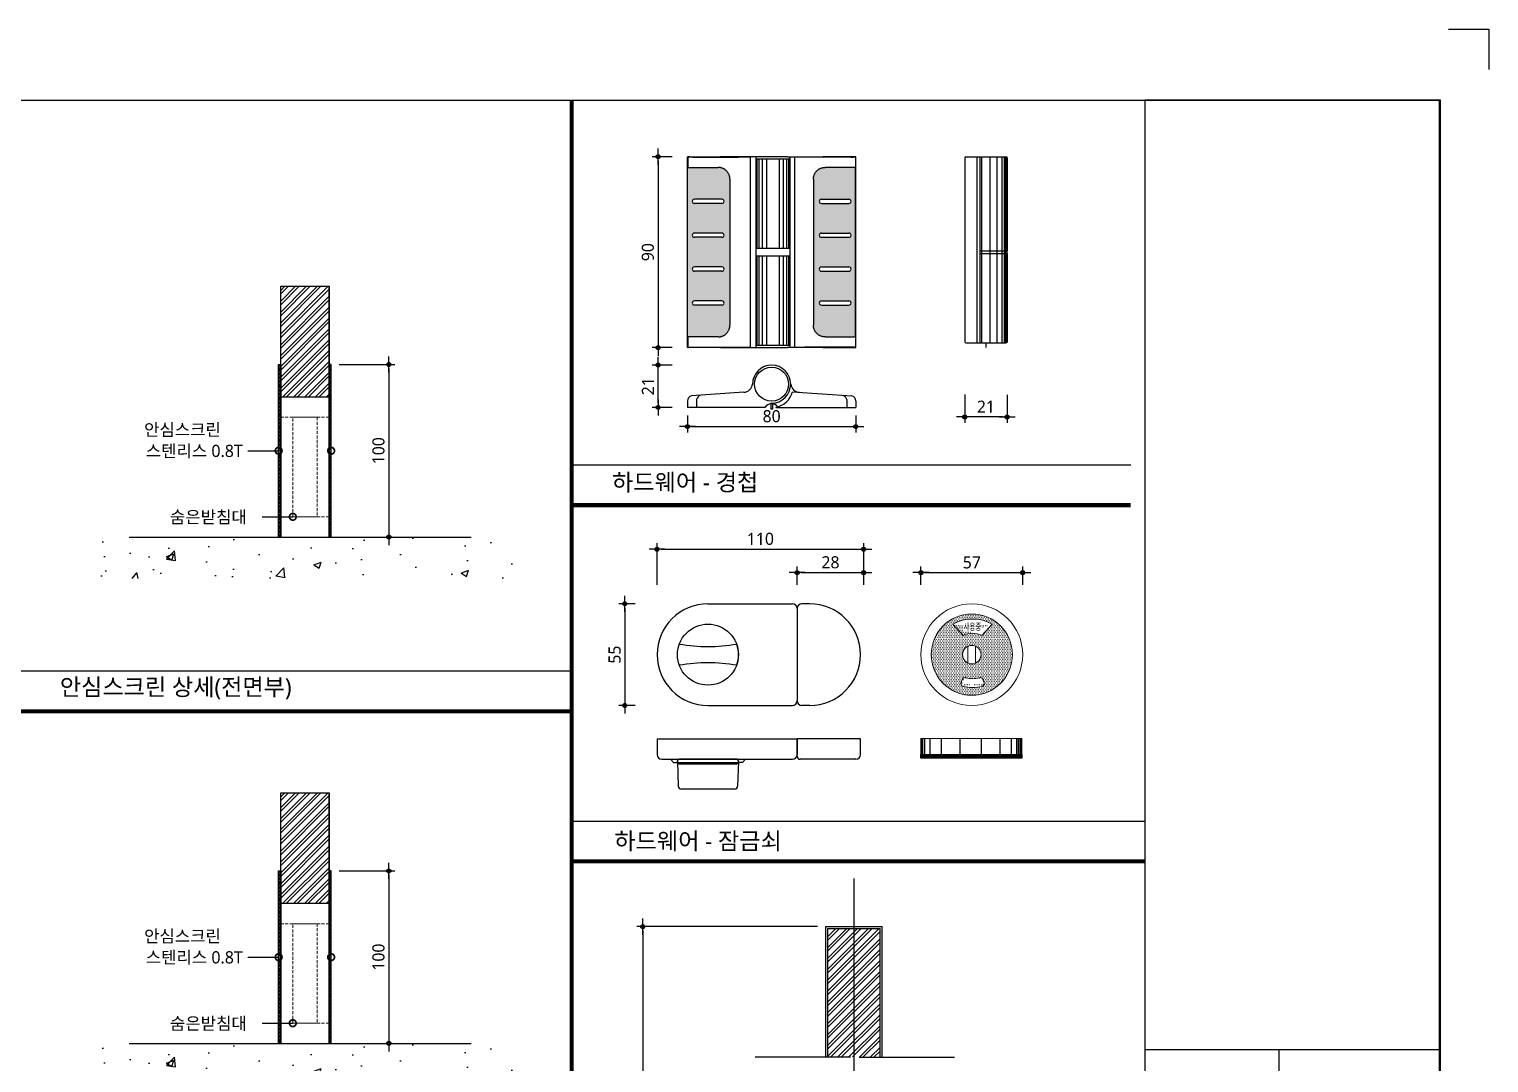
# Model space of a CAD drawing. Extents: x -255 to 8105, y -176 to 5714.
# Drawn here: x 4489 to 8105, y 3153 to 5714 of the extents above; entities that cross this region are included whole.
import ezdxf
from ezdxf.enums import TextEntityAlignment as Align

# ---------------------------------------------------------------- set-up
doc = ezdxf.new("R2010")
doc.units = 0
doc.header["$LTSCALE"] = 30
doc.linetypes.add('CEN', pattern=[62, 60, -1, 0, -1])
doc.linetypes.add('HIDDEN', pattern=[0.375, 0.25, -0.125])
doc.layers.get('0').update_dxf_attribs({"linetype": 'CONTINUOUS'})
doc.layers.get('DEFPOINTS').update_dxf_attribs({"linetype": 'CONTINUOUS'})
for name, color, linetype in [('02---제품선', 4, 'CONTINUOUS'), ('C', 2, 'CONTINUOUS'), ('curior-0Line', 252, 'CONTINUOUS'), ('DIM', 7, 'CONTINUOUS'), ('HAT', 8, 'CONTINUOUS'), ('HID', 9, 'HIDDEN'), ('TIT', 3, 'CONTINUOUS'), ('문자', 3, 'CONTINUOUS'), ('부자재', 4, 'CONTINUOUS'), ('잠금쇠(회전형)', 4, 'CONTINUOUS'), ('중심선', 1, 'CEN'), ('치수', 1, 'CONTINUOUS'), ('판넬', 2, 'CONTINUOUS'), ('해치', 8, 'CONTINUOUS')]:
    doc.layers.add(name, color=color, linetype=linetype)
doc.styles.add('HDW', font='gulim.ttc')
doc.styles.add('돋움', font='malgun.ttf')
doc.dimstyles.new('10', dxfattribs={"dimscale": 10, "dimtxt": 3, "dimasz": 1, "dimexe": 1.5, "dimexo": 2, "dimgap": 1, "dimtad": 1, "dimdec": 0, "dimlunit": 6, "dimtxsty": '돋움', "dimblk": 'DIMDOT', "dimcen": -1, "dimdle": 1.5, "dimclrt": 3, "dimazin": 3, "dimtfac": 1, "dimtdec": 0, "dimtix": 1, "dimtmove": 2, "dimatfit": 3, "dimldrblk": 'DIMDOT', "dimarcsym": 0})

# ---------------------------------------------------------------- blocks, each defined once
blk = doc.blocks.new('DIMDOT')
at = {"linetype": 'Continuous'}
blk.add_line((-2, 0), (2, 0), dxfattribs=at)
for radius in [0.5, 0.25]:
    blk.add_circle((0, 0), radius, dxfattribs=at)
blk = doc.blocks.new('*D569')
at = {"layer": 'DEFPOINTS', "color": 0}
for p in [(64190.8, 11664.3), (63678.8, 11555.7), (64190.8, 11555.7)]:
    blk.add_point(p, dxfattribs=at)
at = {"layer": 'DIM', "color": 0, "lineweight": -2, "ltscale": 10}
for p, q in [((63678.8, 11575.7), (63678.8, 11679.3)), ((63688.8, 11664.3), (64180.8, 11664.3)), ((64190.8, 11575.7), (64190.8, 11679.3))]:
    blk.add_line(p, q, dxfattribs=at)
at = {"layer": 'DIM', "color": 0, "lineweight": -2, "xscale": 10, "yscale": 10, "zscale": 10, "rotation": 180}
blk.add_blockref('DIMDOT', (63678.8, 11664.3), dxfattribs=at)
at = {"layer": 'DIM', "color": 0, "lineweight": -2, "xscale": 10, "yscale": 10, "zscale": 10}
blk.add_blockref('DIMDOT', (64190.8, 11664.3), dxfattribs=at)
at = {"layer": 'DIM', "color": 3, "insert": (63934.8, 11689.9), "char_height": 30, "attachment_point": 5, "style": '돋움'}
blk.add_mtext('110', dxfattribs=at)
blk = doc.blocks.new('*D570')
at = {"layer": 'DEFPOINTS', "color": 0}
for p in [(64190.8, 11606.3), (64025.8, 11555.7), (64190.8, 11555.7)]:
    blk.add_point(p, dxfattribs=at)
at = {"layer": 'DIM', "color": 0, "lineweight": -2, "ltscale": 10}
for p, q in [((64025.8, 11575.7), (64025.8, 11621.3)), ((64190.8, 11575.7), (64190.8, 11621.3)), ((64035.8, 11606.3), (64180.8, 11606.3))]:
    blk.add_line(p, q, dxfattribs=at)
at = {"layer": 'DIM', "color": 0, "lineweight": -2, "xscale": 10, "yscale": 10, "zscale": 10, "rotation": 180}
blk.add_blockref('DIMDOT', (64025.8, 11606.3), dxfattribs=at)
at = {"layer": 'DIM', "color": 0, "lineweight": -2, "xscale": 10, "yscale": 10, "zscale": 10}
blk.add_blockref('DIMDOT', (64190.8, 11606.3), dxfattribs=at)
at = {"layer": 'DIM', "color": 3, "insert": (64108.3, 11631.8), "char_height": 30, "attachment_point": 5, "style": '돋움'}
blk.add_mtext('28', dxfattribs=at)
blk = doc.blocks.new('*D571')
at = {"layer": 'DEFPOINTS', "color": 0}
for p in [(64584.5, 11606.3), (64332.5, 11555.7), (64584.5, 11555.7)]:
    blk.add_point(p, dxfattribs=at)
at = {"layer": 'DIM', "color": 0, "lineweight": -2, "ltscale": 10}
for p, q in [((64332.5, 11575.7), (64332.5, 11621.3)), ((64584.5, 11575.7), (64584.5, 11621.3)), ((64342.5, 11606.3), (64574.5, 11606.3))]:
    blk.add_line(p, q, dxfattribs=at)
at = {"layer": 'DIM', "color": 0, "lineweight": -2, "xscale": 10, "yscale": 10, "zscale": 10, "rotation": 180}
blk.add_blockref('DIMDOT', (64332.5, 11606.3), dxfattribs=at)
at = {"layer": 'DIM', "color": 0, "lineweight": -2, "xscale": 10, "yscale": 10, "zscale": 10}
blk.add_blockref('DIMDOT', (64584.5, 11606.3), dxfattribs=at)
at = {"layer": 'DIM', "color": 3, "insert": (64458.5, 11631.6), "char_height": 30, "attachment_point": 5, "style": '돋움'}
blk.add_mtext('57', dxfattribs=at)
blk = doc.blocks.new('*D572')
at = {"layer": 'DEFPOINTS', "color": 0}
for p in [(63736.5, 12637), (63681.4, 12163.9), (63736.5, 12163.9)]:
    blk.add_point(p, dxfattribs=at)
at = {"layer": 'DIM', "color": 0, "lineweight": -2, "ltscale": 10}
for p, q in [((63716.5, 12637), (63666.4, 12637)), ((63681.4, 12627), (63681.4, 12173.9)), ((63716.5, 12163.9), (63666.4, 12163.9))]:
    blk.add_line(p, q, dxfattribs=at)
at = {"layer": 'DIM', "color": 0, "lineweight": -2, "xscale": 10, "yscale": 10, "zscale": 10}
for p, rotation in [((63681.4, 12637), 90), ((63681.4, 12163.9), 270)]:
    blk.add_blockref('DIMDOT', p, dxfattribs=dict(at, rotation=rotation))
at = {"layer": 'DIM', "color": 3, "insert": (63655.9, 12400.5), "char_height": 30, "attachment_point": 5, "rotation": 90, "style": '돋움'}
blk.add_mtext('90', dxfattribs=at)
blk = doc.blocks.new('*D573')
at = {"layer": 'DEFPOINTS', "color": 0}
for p in [(63754.1, 12015.7), (64171.1, 12015.7), (64171.1, 11968.3)]:
    blk.add_point(p, dxfattribs=at)
at = {"layer": 'DIM', "color": 0, "lineweight": -2, "ltscale": 10}
for p, q in [((63754.1, 11995.7), (63754.1, 11953.3)), ((64171.1, 11995.7), (64171.1, 11953.3)), ((63764.1, 11968.3), (64161.1, 11968.3))]:
    blk.add_line(p, q, dxfattribs=at)
at = {"layer": 'DIM', "color": 0, "lineweight": -2, "xscale": 10, "yscale": 10, "zscale": 10, "rotation": 180}
blk.add_blockref('DIMDOT', (63754.1, 11968.3), dxfattribs=at)
at = {"layer": 'DIM', "color": 0, "lineweight": -2, "xscale": 10, "yscale": 10, "zscale": 10}
blk.add_blockref('DIMDOT', (64171.1, 11968.3), dxfattribs=at)
at = {"layer": 'DIM', "color": 3, "insert": (63962.6, 11993.8), "char_height": 30, "attachment_point": 5, "style": '돋움'}
blk.add_mtext('80', dxfattribs=at)
blk = doc.blocks.new('*D574')
at = {"layer": 'DEFPOINTS', "color": 0}
for p in [(63681.4, 12120.7), (63736.5, 12120.7), (63735.8, 12015.7)]:
    blk.add_point(p, dxfattribs=at)
at = {"layer": 'DIM', "color": 0, "lineweight": -2, "ltscale": 10}
for p, q in [((63716.5, 12120.7), (63666.4, 12120.7)), ((63681.4, 12025.7), (63681.4, 12110.7)), ((63715.8, 12015.7), (63666.4, 12015.7))]:
    blk.add_line(p, q, dxfattribs=at)
at = {"layer": 'DIM', "color": 0, "lineweight": -2, "xscale": 10, "yscale": 10, "zscale": 10}
for p, rotation in [((63681.4, 12120.7), 90), ((63681.4, 12015.7), 270)]:
    blk.add_blockref('DIMDOT', p, dxfattribs=dict(at, rotation=rotation))
at = {"layer": 'DIM', "color": 3, "insert": (63656.1, 12068.2), "char_height": 30, "attachment_point": 5, "rotation": 90, "style": '돋움'}
blk.add_mtext('21', dxfattribs=at)
blk = doc.blocks.new('*D575')
at = {"layer": 'DEFPOINTS', "color": 0}
for p in [(64440.9, 12067.9), (64545.9, 12067.1), (64440.9, 11992.2)]:
    blk.add_point(p, dxfattribs=at)
at = {"layer": 'DIM', "color": 0, "lineweight": -2, "ltscale": 10}
for p, q in [((64440.9, 12047.9), (64440.9, 11977.2)), ((64545.9, 12047.1), (64545.9, 11977.2)), ((64535.9, 11992.2), (64450.9, 11992.2))]:
    blk.add_line(p, q, dxfattribs=at)
at = {"layer": 'DIM', "color": 0, "lineweight": -2, "xscale": 10, "yscale": 10, "zscale": 10, "rotation": 180}
blk.add_blockref('DIMDOT', (64440.9, 11992.2), dxfattribs=at)
at = {"layer": 'DIM', "color": 0, "lineweight": -2, "xscale": 10, "yscale": 10, "zscale": 10}
blk.add_blockref('DIMDOT', (64545.9, 11992.2), dxfattribs=at)
at = {"layer": 'DIM', "color": 3, "insert": (64493.4, 12017.5), "char_height": 30, "attachment_point": 5, "style": '돋움'}
blk.add_mtext('21', dxfattribs=at)
blk = doc.blocks.new('*D576')
at = {"layer": 'DEFPOINTS', "color": 0}
for p in [(63644.5, 11529.1), (63598.8, 11277.1), (63644.5, 11277.1)]:
    blk.add_point(p, dxfattribs=at)
at = {"layer": 'DIM', "color": 0, "lineweight": -2, "ltscale": 10}
for p, q in [((63624.5, 11529.1), (63583.8, 11529.1)), ((63598.8, 11519.1), (63598.8, 11287.1)), ((63624.5, 11277.1), (63583.8, 11277.1))]:
    blk.add_line(p, q, dxfattribs=at)
at = {"layer": 'DIM', "color": 0, "lineweight": -2, "xscale": 10, "yscale": 10, "zscale": 10}
for p, rotation in [((63598.8, 11529.1), 90), ((63598.8, 11277.1), 270)]:
    blk.add_blockref('DIMDOT', p, dxfattribs=dict(at, rotation=rotation))
at = {"layer": 'DIM', "color": 3, "insert": (63573.6, 11403.1), "char_height": 30, "attachment_point": 5, "rotation": 90, "style": '돋움'}
blk.add_mtext('55', dxfattribs=at)
blk = doc.blocks.new('*D577')
at = {"layer": 'DEFPOINTS', "color": 0}
for p in [(64096.3, 10729.1), (63643.4, 8390.1), (64096.3, 8390.1)]:
    blk.add_point(p, dxfattribs=at)
at = {"layer": 'DIM', "color": 0, "lineweight": -2, "ltscale": 10}
for p, q in [((64076.3, 10729.1), (63628.4, 10729.1)), ((63643.4, 10719.1), (63643.4, 8400.1)), ((64076.3, 8390.1), (63628.4, 8390.1))]:
    blk.add_line(p, q, dxfattribs=at)
at = {"layer": 'DIM', "color": 0, "lineweight": -2, "xscale": 10, "yscale": 10, "zscale": 10}
for p, rotation in [((63643.4, 10729.1), 90), ((63643.4, 8390.1), 270)]:
    blk.add_blockref('DIMDOT', p, dxfattribs=dict(at, rotation=rotation))
at = {"layer": 'DIM', "color": 3, "insert": (63618.2, 9559.6), "char_height": 30, "attachment_point": 5, "rotation": 90, "style": '돋움'}
blk.add_mtext('VAR.', dxfattribs=at)
blk = doc.blocks.new('A$C13EB2441')
for p, q in [((0.84, 7.37), (0.84, 14.11)), ((0.84, 6.74), (0.84, 0))]:
    blk.add_line(p, q)
blk = doc.blocks.new('*D579')
at = {"layer": 'DEFPOINTS', "color": 0}
for p in [(62871.3, 10867.2), (62871.3, 10439.7), (63014.2, 10439.7)]:
    blk.add_point(p, dxfattribs=at)
at = {"layer": 'DIM', "color": 0, "lineweight": -2, "ltscale": 10}
for p, q in [((62891.3, 10867.2), (63029.2, 10867.2)), ((63014.2, 10857.2), (63014.2, 10449.7)), ((62891.3, 10439.7), (63029.2, 10439.7))]:
    blk.add_line(p, q, dxfattribs=at)
at = {"layer": 'DIM', "color": 0, "lineweight": -2, "xscale": 10, "yscale": 10, "zscale": 10}
for p, rotation in [((63014.2, 10867.2), 90), ((63014.2, 10439.7), 270)]:
    blk.add_blockref('DIMDOT', p, dxfattribs=dict(at, rotation=rotation))
at = {"layer": 'DIM', "color": 3, "insert": (62988.6, 10653.5), "char_height": 30, "attachment_point": 5, "rotation": 90, "style": '돋움'}
blk.add_mtext('100', dxfattribs=at)
blk = doc.blocks.new('_DOTSMALL')
at = {"color": 0, "linetype": 'ByBlock', "const_width": 0.5}
blk.add_lwpolyline([(-0.0625, 0, 1), (0.0625, 0, 1)], format="xyb", close=True, dxfattribs=at)
blk = doc.blocks.new('A$C63EC304E')
at = {"layer": '치수', "color": 1, "xscale": 2.5, "yscale": 2.5, "zscale": 2.5, "rotation": 234.3098741996962}
blk.add_blockref('_DOTSMALL', (0.31, 0.31), dxfattribs=at)
blk = doc.blocks.new('A$C2BC9653E')
at = {"layer": '치수', "xscale": 0.3333333333333333, "yscale": 0.3333333333333333, "zscale": 0.3333333333333333}
blk.add_blockref('A$C63EC304E', (0, 0), dxfattribs=at)
blk = doc.blocks.new('A$C7FC71301')
at = {"layer": '치수', "rotation": 180}
blk.add_blockref('A$C2BC9653E', (0.208, 0.208), dxfattribs=at)
blk = doc.blocks.new('A$C4A20372B')
at = {"layer": '치수'}
blk.add_blockref('A$C7FC71301', (0, 0), dxfattribs=at)
blk = doc.blocks.new('A$C566469F5')
at = {"layer": '치수'}
blk.add_blockref('A$C4A20372B', (0, 0), dxfattribs=at)
blk = doc.blocks.new('A$C7E317CD4')
at = {"layer": '해치', "xscale": 2, "yscale": 2, "zscale": 2}
blk.add_blockref('A$C566469F5', (0, 0), dxfattribs=at)
blk = doc.blocks.new('A$C601D7F27')
at = {"layer": '치수'}
blk.add_blockref('A$C7E317CD4', (0, 0), dxfattribs=at)
blk = doc.blocks.new('A$C38802C08')
at = {"layer": '치수'}
blk.add_blockref('A$C601D7F27', (0, 0), dxfattribs=at)
blk = doc.blocks.new('*D580')
at = {"layer": 'DEFPOINTS', "color": 0}
for p in [(62871.3, 12122.1), (62871.3, 11694.6), (63014.2, 11694.6)]:
    blk.add_point(p, dxfattribs=at)
at = {"layer": 'DIM', "color": 0, "lineweight": -2, "ltscale": 10}
for p, q in [((62891.3, 12122.1), (63029.2, 12122.1)), ((63014.2, 12112.1), (63014.2, 11704.6)), ((62891.3, 11694.6), (63029.2, 11694.6))]:
    blk.add_line(p, q, dxfattribs=at)
at = {"layer": 'DIM', "color": 0, "lineweight": -2, "xscale": 10, "yscale": 10, "zscale": 10}
for p, rotation in [((63014.2, 12122.1), 90), ((63014.2, 11694.6), 270)]:
    blk.add_blockref('DIMDOT', p, dxfattribs=dict(at, rotation=rotation))
at = {"layer": 'DIM', "color": 3, "insert": (62988.6, 11908.4), "char_height": 30, "attachment_point": 5, "rotation": 90, "style": '돋움'}
blk.add_mtext('100', dxfattribs=at)
blk = doc.blocks.new('UNI-06', base_point=(57634, 7239))
h = blk.add_hatch()
h.set_pattern_fill('ANSI31', color=2, style=0)
h.set_pattern_definition([(45, (60851.8218, 10157.9053), (-2.245064, 2.245064), [])])
h.paths.add_polyline_path([(62871.3, 11906.3, -1), (62871.3, 11910.5), (62871.3, 12122.1), (62866.3, 12122.1), (62866.3, 11694.6), (62871.3, 11694.6)])
h.paths.add_polyline_path([(62741.3, 11906.3), (62741.3, 11694.6), (62746.3, 11694.6), (62746.3, 12122.1), (62741.3, 12122.1), (62741.3, 11910.5, -0.156999), (62742.5, 11910.1, -0.72861)])
h = blk.add_hatch()
h.set_pattern_fill('ANSI31', color=2, style=0)
h.set_pattern_definition([(45, (60851.8218, 8902.988), (-2.245064, 2.245064), [])])
h.paths.add_polyline_path([(62871.3, 10651.4, -1), (62871.3, 10655.5), (62871.3, 10867.2), (62866.3, 10867.2), (62866.3, 10439.7), (62871.3, 10439.7)])
h.paths.add_polyline_path([(62741.3, 10651.4), (62741.3, 10439.7), (62746.3, 10439.7), (62746.3, 10867.2), (62741.3, 10867.2), (62741.3, 10655.5, -0.156999), (62742.5, 10655.2, -0.72861)])
at = {"layer": 'HAT'}
h = blk.add_hatch(dxfattribs=at)
h.set_pattern_fill('ANSI32', color=256, scale=2, style=0)
h.set_pattern_definition([(45, (57664.973, 8317.916), (-13.470384, 13.470384), []), (45, (57673.953, 8317.916), (-13.470384, 13.470384), [])])
h.paths.add_polyline_path([(62866.3, 12315.9), (62746.3, 12315.9), (62746.3, 12041.3), (62866.3, 12041.3), (62866.3, 12122.1)])
h = blk.add_hatch(dxfattribs=at)
h.set_pattern_fill('ANSI32', color=256, scale=2, style=0)
h.set_pattern_definition([(45, (57664.973, 7062.999), (-13.470384, 13.470384), []), (45, (57673.953, 7062.999), (-13.470384, 13.470384), [])])
h.paths.add_polyline_path([(62866.3, 11061), (62746.3, 11061), (62746.3, 10786.3), (62866.3, 10786.3), (62866.3, 10867.2)])
h = blk.add_hatch(dxfattribs=at)
h.set_pattern_fill('ANSI32', color=256, scale=2, style=0)
h.set_pattern_definition([(45, (49313.655, 0), (-13.470384, 13.470384), []), (45, (49322.636, 0), (-13.470384, 13.470384), [])])
h.paths.add_polyline_path([(64166.3, 10724.1), (64166.3, 10406.1), (64231.3, 10406.1), (64231.3, 10724.1)])
h.paths.add_polyline_path([(64166.3, 10406.1), (64166.3, 10724.1), (64101.3, 10724.1), (64101.3, 10406.1)])
at = {"layer": '해치'}
h = blk.add_hatch(dxfattribs=at)
h.set_pattern_fill('DOTS', color=256, scale=2.628474)
h.set_pattern_definition([(0, (60792.3293, 12972.04), (2.086351, 4.172702), [0, -4.172702])])
edge = h.paths.add_edge_path()
edge.add_line((63754.5, 12190.4), (63754.6, 12190.4))
edge.add_spline(control_points=[(63754.6, 12190.4), (63754.8, 12190.4), (63766.4, 12190.4)], knot_values=[-0.724312, -0.724312, -0.724312, 0.724312, 0.724312, 0.724312], weights=[1, 0.748956, 1], degree=2, periodic=0)
edge.add_line((63766.4, 12190.4), (63830.3, 12190.4))
edge.add_spline(control_points=[(63830.3, 12190.4), (63859.2, 12190.4), (63859.2, 12219.4)], knot_values=[-1.570796, -1.570796, -1.570796, 0, 0, 0], weights=[1, 0.707107, 1], degree=2, periodic=0)
edge.add_line((63859.2, 12219.4), (63859.2, 12581.6))
edge.add_spline(control_points=[(63859.2, 12581.6), (63859.2, 12610.5), (63830.3, 12610.5)], knot_values=[0, 0, 0, 1.570796, 1.570796, 1.570796], weights=[1, 0.707107, 1], degree=2, periodic=0)
edge.add_line((63830.3, 12610.5), (63766.4, 12610.5))
edge.add_spline(control_points=[(63766.4, 12610.5), (63754.8, 12610.5), (63754.6, 12610.5)], knot_values=[-0.724312, -0.724312, -0.724312, 0.724312, 0.724312, 0.724312], weights=[1, 0.748956, 1], degree=2, periodic=0)
edge.add_line((63754.5, 12610.5), (63754.5, 12190.4))
h.paths.add_polyline_path([(63839.5, 12531.7, -0.414214), (63844.7, 12526.5, -0.414214), (63839.5, 12521.2), (63771.1, 12521.2, -0.414214), (63765.9, 12526.5, -0.414214), (63771.1, 12531.7)], flags=16)
h.paths.add_polyline_path([(63839.5, 12447.7, -0.414214), (63844.7, 12442.5, -0.414214), (63839.5, 12437.2), (63771.1, 12437.2, -0.414214), (63765.9, 12442.5, -0.414214), (63771.1, 12447.7)], flags=16)
h.paths.add_polyline_path([(63839.5, 12363.7, -0.414214), (63844.7, 12358.5, -0.414214), (63839.5, 12353.2), (63771.1, 12353.2, -0.414214), (63765.9, 12358.5, -0.414214), (63771.1, 12363.7)], flags=16)
h.paths.add_polyline_path([(63839.5, 12279.7, -0.414214), (63844.7, 12274.4, -0.414214), (63839.5, 12269.2), (63771.1, 12269.2, -0.414214), (63765.9, 12274.4, -0.414214), (63771.1, 12279.7)], flags=16)
h = blk.add_hatch(dxfattribs=at)
h.set_pattern_fill('DOTS', color=256, scale=2.628474)
h.set_pattern_definition([(0, (60317.712, 12972.04), (2.086351, 4.1727023), [0, -4.1727023])])
edge = h.paths.add_edge_path()
edge.add_spline(control_points=[(64066, 12581.6), (64066, 12610.5), (64094.9, 12610.5)], knot_values=[0, 0, 0, 1.570796, 1.570796, 1.570796], weights=[1, 0.707107, 1], degree=2, periodic=0)
edge.add_line((64094.9, 12610.5), (64158.8, 12610.5))
edge.add_spline(control_points=[(64158.8, 12610.5), (64170.4, 12610.5), (64170.6, 12610.5)], knot_values=[-0.724312, -0.724312, -0.724312, 0.724312, 0.724312, 0.724312], weights=[1, 0.748956, 1], degree=2, periodic=0)
edge.add_line((64170.7, 12610.5), (64170.7, 12190.4))
edge.add_line((64170.7, 12190.4), (64170.6, 12190.4))
edge.add_spline(control_points=[(64170.6, 12190.4), (64170.4, 12190.4), (64158.8, 12190.4)], knot_values=[-0.724312, -0.724312, -0.724312, 0.724312, 0.724312, 0.724312], weights=[1, 0.748956, 1], degree=2, periodic=0)
edge.add_line((64158.8, 12190.4), (64094.9, 12190.4))
edge.add_spline(control_points=[(64094.9, 12190.4), (64066, 12190.4), (64066, 12219.4)], knot_values=[-1.570796, -1.570796, -1.570796, 0, 0, 0], weights=[1, 0.707107, 1], degree=2, periodic=0)
edge.add_line((64066, 12219.4), (64066, 12581.6))
h.paths.add_polyline_path([(64085.7, 12531.7, 0.414214), (64080.5, 12526.5, 0.414214), (64085.7, 12521.2), (64154.1, 12521.2, 0.414214), (64159.3, 12526.5, 0.414214), (64154.1, 12531.7)], flags=16)
h.paths.add_polyline_path([(64085.7, 12447.7, 0.414214), (64080.5, 12442.5, 0.414214), (64085.7, 12437.2), (64154.1, 12437.2, 0.414214), (64159.3, 12442.5, 0.414214), (64154.1, 12447.7)], flags=16)
h.paths.add_polyline_path([(64085.7, 12363.7, 0.414214), (64080.5, 12358.5, 0.414214), (64085.7, 12353.2), (64154.1, 12353.2, 0.414214), (64159.3, 12358.5, 0.414214), (64154.1, 12363.7)], flags=16)
h.paths.add_polyline_path([(64085.7, 12279.7, 0.414214), (64080.5, 12274.4, 0.414214), (64085.7, 12269.2), (64154.1, 12269.2, 0.414214), (64159.3, 12274.4, 0.414214), (64154.1, 12279.7)], flags=16)
h = blk.add_hatch(dxfattribs=at)
h.set_pattern_fill('AR-CONC', color=256, style=0)
h.set_pattern_definition([(50, (60851.82, 10157.9), (182.185, -15.939), [19.05, -209.55]), (355, (60851.82, 10157.9), (-35.243, 191.057), [15.24, -167.64]), (100.451, (60867, 10156.58), (146.943, 175.117), [16.19, -178.09]), (46.184, (60851.82, 10208.7), (271.079, -42.042), [28.575, -314.325]), (96.636, (60874.4, 10205.2), (237.404, 247.426), [24.285, -267.135]), (351.184, (60851.82, 10208.7), (237.405, 247.425), [22.86, -251.46]), (21, (60877.22, 10196), (151.615, -102.2655), [19.05, -209.55]), (326, (60877.22, 10196), (61.802, 184.188), [15.24, -167.64]), (71.4514, (60889.86, 10187.48), (213.416, 81.923), [16.19, -178.09]), (37.5, (60851.82, 10157.905), (3.0886, 84.555), [0, -165.608, 0, -170.18, 0, -168.275]), (7.5, (60851.82, 10157.905), (66.8197, 100.1806), [0, -97.028, 0, -161.798, 0, -64.135]), (327.5, (60795.18, 10157.905), (135.5906, -5.7287), [0, -63.5, 0, -198.12, 0, -262.89]), (317.5, (60769.78, 10157.9), (148.129, 25.4265), [0, -82.55, 0, -131.572, 0, -186.69])])
h.paths.add_polyline_path([(63331.4, 11591.7), (63331.4, 11694.6), (62281.2, 11694.6), (62281.2, 11591.7)])
h = blk.add_hatch(dxfattribs=at)
h.set_pattern_fill('DOTS', color=256, scale=2.628474)
h.set_pattern_definition([(0, (58764.524, 7945.7626), (2.086351, 4.1727023), [0, -4.1727023])])
edge = h.paths.add_edge_path(flags=16)
edge.add_arc((64458.5, 11403.1), 22.9, 0, 360)
edge = h.paths.add_edge_path(flags=16)
edge.add_arc((64460.3, 11407.5), 48.7, 61.8696, 118.1304)
edge.add_line((64411.6, 11478.8), (64437.4, 11450.4))
edge.add_arc((64460.3, 11390.7), 100.7, 61.0478, 118.9522)
edge.add_line((64509.1, 11478.8), (64483.3, 11450.4))
edge = h.paths.add_edge_path(flags=16)
edge.add_line((64486, 11341.7), (64488.8, 11333.5))
edge.add_arc((64482.2, 11331.2), 7, 284.5315, 379.1429)
edge.add_arc((64460.3, 11415.5), 94.1, 255.4685, 284.5315)
edge.add_arc((64438.5, 11331.2), 7, 160.8571, 255.4685)
edge.add_line((64434.7, 11341.7), (64431.9, 11333.5))
edge.add_arc((64441.3, 11339.4), 7, 72.2332, 160.8571)
edge.add_arc((64460.3, 11398.7), 55.3, 252.2332, 287.7668)
edge.add_arc((64479.4, 11339.4), 7, 19.1429, 107.7668)
h.paths.add_polyline_path([(64434, 11457.4), (64434, 11486.6), (64486.3, 11486.6), (64486.3, 11457.4)], flags=8)
h.paths.add_polyline_path([(64559.2, 11403.1, 1), (64357.9, 11403.1, 1)])
h = blk.add_hatch(dxfattribs=at)
h.set_pattern_fill('AR-CONC', color=256, style=0)
h.set_pattern_definition([(50, (60851.82, 8902.99), (182.185, -15.939), [19.05, -209.55]), (355, (60851.82, 8902.99), (-35.243, 191.057), [15.24, -167.64]), (100.451, (60867, 8901.66), (146.943, 175.117), [16.19, -178.09]), (46.184, (60851.82, 8953.79), (271.079, -42.042), [28.575, -314.325]), (96.636, (60874.4, 8950.28), (237.404, 247.426), [24.285, -267.135]), (351.184, (60851.82, 8953.8), (237.405, 247.425), [22.86, -251.46]), (21, (60877.22, 8941.09), (151.615, -102.2655), [19.05, -209.55]), (326, (60877.22, 8941.09), (61.802, 184.188), [15.24, -167.64]), (71.4514, (60889.86, 8932.57), (213.416, 81.923), [16.19, -178.09]), (37.5, (60851.82, 8902.99), (3.0886, 84.555), [0, -165.608, 0, -170.18, 0, -168.275]), (7.5, (60851.82, 8902.99), (66.8197, 100.1806), [0, -97.028, 0, -161.798, 0, -64.135]), (327.5, (60795.18, 8902.99), (135.5906, -5.7287), [0, -63.5, 0, -198.12, 0, -262.89]), (317.5, (60769.78, 8902.99), (148.129, 25.4265), [0, -82.55, 0, -131.572, 0, -186.69])])
h.paths.add_polyline_path([(63331.4, 10336.7), (63331.4, 10439.7), (62281.2, 10439.7), (62281.2, 10336.7)])
at = {"color": 2}
for p, q in [((65639.3, 12953), (65739.3, 12953)), ((65639.3, 12953), (65739.3, 12953)), ((65639.3, 12953), (65739.3, 12953)), ((65739.3, 12953), (65739.3, 12853)), ((65739.3, 12953), (65739.3, 12853)), ((65739.3, 12953), (65739.3, 12853)), ((65739.3, 12953), (65739.3, 12853)), ((65739.3, 12953), (65739.3, 12953)), ((65739.3, 12953), (65739.3, 12853)), ((65739.3, 12953), (65739.3, 12953)), ((65739.3, 12953), (65739.3, 12853)), ((65739.3, 12953), (65739.3, 12853)), ((64493.4, 12175.5), (64493.4, 12163.9)), ((62370.6, 11694.6), (63218.2, 11694.6)), ((62370.6, 10439.7), (63218.2, 10439.7))]:
    blk.add_line(p, q, dxfattribs=at)
at = {"color": 8}
for p, q in [((63467.1, 11873.5), (64852.4, 11873.5)), ((60119.3, 11362.9), (63467.1, 11362.9)), ((63467.1, 10990.8), (64886.8, 10990.8))]:
    blk.add_line(p, q, dxfattribs=at)
at = {"color": 2}
for points in [[(57634.4, 12777.2), (64886.8, 12777.2), (64886.8, 7238.8), (57634.4, 7238.8)], [(57634.4, 12777.2), (64886.8, 12777.2), (64886.8, 7238.8), (57634.4, 7238.8)], [(57634.4, 12777.2), (65616.4, 12777.2), (65616.4, 7238.8), (57634.4, 7238.8)], [(62741.3, 12122.1), (62746.3, 12122.1), (62746.3, 11694.6), (62741.3, 11694.6)], [(62871.3, 12122.1), (62866.3, 12122.1), (62866.3, 11694.6), (62871.3, 11694.6)], [(62741.3, 10867.2), (62746.3, 10867.2), (62746.3, 10439.7), (62741.3, 10439.7)], [(62871.3, 10867.2), (62866.3, 10867.2), (62866.3, 10439.7), (62871.3, 10439.7)]]:
    blk.add_lwpolyline(points, close=True, dxfattribs=at)
at = {"color": 8, "const_width": 10}
for points in [[(63467.1, 7238.8), (63467.1, 12777.2)], [(63467.1, 11773.5), (64852.4, 11773.5)], [(60119.3, 11262.9), (63467.1, 11262.9)], [(63467.1, 10890.8), (64886.8, 10890.8)]]:
    blk.add_lwpolyline(points, dxfattribs=at)
at = {"layer": '02---제품선'}
for p, q in [((63804.8, 11529.1), (64014.2, 11529.1)), ((64025.8, 11517.5), (64025.8, 11288.7)), ((64025.8, 11517.5), (64025.8, 11288.7)), ((64056.8, 11529.1), (64037.4, 11529.1)), ((63804.8, 11277.1), (64014.2, 11277.1)), ((64056.8, 11277.1), (64037.4, 11277.1)), ((63678.8, 11194.1), (64025.8, 11194.1)), ((63678.8, 11194.1), (63678.8, 11155.4)), ((64025.8, 11194.1), (64025.8, 11155.4)), ((64182.8, 11194.1), (64025.8, 11194.1)), ((64025.8, 11151.5), (64025.8, 11194.1)), ((64182.8, 11155.4), (64182.8, 11194.1)), ((63690.5, 11143.7), (63711.8, 11143.7)), ((63711.8, 11143.7), (63897.9, 11143.7)), ((63719.5, 11136), (63711.8, 11143.7)), ((63729.2, 11136), (63729.2, 11139.8)), ((63729.2, 11137.9), (63731.3, 11077.5)), ((63876.5, 11143.7), (63733.1, 11143.7)), ((63880.5, 11137.9), (63878.4, 11077.5)), ((63880.4, 11136), (63880.4, 11139.8)), ((63890.1, 11136), (63897.9, 11143.7)), ((63897.9, 11143.7), (64014.2, 11143.7)), ((64171.2, 11143.7), (64033.6, 11143.7)), ((63719.5, 11136), (63727.3, 11136)), ((63727.3, 11136), (63882.4, 11136)), ((63876.5, 11132.1), (63733.1, 11132.1)), ((63890.1, 11136), (63882.4, 11136)), ((63870.6, 11070.1), (63739, 11070.1))]:
    blk.add_line(p, q, dxfattribs=at)
blk.add_circle((63804.8, 11403.1), 75.6, dxfattribs=at)
blk.add_circle((63804.8, 11403.1), 75.6, dxfattribs=at)
for centre, radius, start, end in [((63804.8, 11403.1), 126, 90, 180), ((64014.2, 11517.5), 11.6, 0, 90), ((64037.4, 11517.5), 11.6, 90, 180), ((64056.8, 11403.1), 126, 0, 90), ((63804.8, 11839.9), 416.6, 260.2031, 279.7969), ((63804.8, 11403.1), 75.6, 340.7512, 19.2488), ((63804.8, 11403.1), 126, 180, 270), ((64056.8, 11403.1), 126, 270, 0), ((63804.8, 10966.3), 416.6, 80.2031, 99.7969), ((64014.2, 11288.7), 11.6, 270, 0), ((64037.4, 11288.7), 11.6, 180, 270), ((63690.5, 11155.4), 11.6, 180, 270), ((63733.1, 11139.8), 3.88, 90, 180), ((63876.5, 11139.8), 3.88, 0, 90), ((64014.2, 11155.4), 11.6, 270, 0), ((64033.6, 11151.5), 7.75, 180, 270), ((64171.2, 11155.4), 11.6, 270, 0), ((63733.1, 11136), 3.88, 180, 270), ((63876.5, 11136), 3.88, 270, 0), ((63739, 11077.8), 7.75, 182, 270), ((63870.6, 11077.8), 7.75, 270, 358)]:
    blk.add_arc(centre, radius, start, end, dxfattribs=at)
at = {"layer": 'C'}
for p, q in [((64101.3, 10724.1), (64101.3, 10406.1)), ((64101.3, 10724.1), (64231.3, 10724.1)), ((64231.3, 10406.1), (64231.3, 10724.1))]:
    blk.add_line(p, q, dxfattribs=at)
at = {"layer": 'curior-0Line'}
for p, q in [((64886.8, 12777.2), (64886.8, 7239.6)), ((64887.1, 10424.7), (65619.2, 10424.7)), ((65219.4, 10424.7), (65219.4, 9871))]:
    blk.add_line(p, q, dxfattribs=at)
blk.add_lwpolyline([(65619.2, 12777.2), (64886.8, 12777.2), (64886.8, 7238.8), (65619.2, 7238.8)], close=True, dxfattribs=at)
at = {"layer": 'HID', "lineweight": 15}
for points in [[(62746.3, 12041.3), (62866.3, 12041.3), (62866.3, 11991.3), (62746.3, 11991.3)], [(62776.3, 11991.3), (62836.3, 11991.3), (62836.3, 11744.6), (62776.3, 11744.6)], [(62746.3, 11744.6), (62866.3, 11744.6), (62866.3, 11694.6), (62746.3, 11694.6)], [(62746.3, 10786.3), (62866.3, 10786.3), (62866.3, 10736.3), (62746.3, 10736.3)], [(62776.3, 10736.3), (62836.3, 10736.3), (62836.3, 10489.7), (62776.3, 10489.7)], [(62746.3, 10489.7), (62866.3, 10489.7), (62866.3, 10439.7), (62746.3, 10439.7)]]:
    blk.add_lwpolyline(points, close=True, dxfattribs=at)
at = {"layer": '부자재'}
for p, q in [((63754.1, 12637), (63835.4, 12637)), ((63754.1, 12163.9), (63754.1, 12637)), ((63754.1, 12637), (63754.6, 12636.5)), ((63754.6, 12636.5), (63754.6, 12610.5)), ((63766.4, 12636.2), (63880, 12636)), ((63835.6, 12636.9), (63835.4, 12637)), ((63923.2, 12636.9), (63835.6, 12636.9)), ((63910.6, 12165.1), (63910.6, 12635.8)), ((63923.2, 12636.9), (63923.2, 12164)), ((63923.2, 12636.9), (63923.2, 12636.9)), ((64002, 12636.9), (64089.6, 12636.9)), ((64007.3, 12636.9), (64007.3, 12164)), ((64019.9, 12165.1), (64019.9, 12635.8)), ((64158.8, 12636.2), (64045.2, 12636)), ((64089.6, 12636.9), (64089.8, 12637)), ((64171.1, 12637), (64089.8, 12637)), ((64171.1, 12637), (64170.6, 12636.5)), ((64170.6, 12636.5), (64170.6, 12610.5)), ((64171.1, 12163.9), (64171.1, 12637)), ((64440.9, 12634), (64440.9, 12178.5)), ((64443.9, 12637), (64542.9, 12637)), ((64470.9, 12637), (64470.9, 12175.5)), ((64478.5, 12637), (64478.5, 12175.5)), ((64545.9, 12634), (64545.9, 12403.4)), ((63754.5, 12190.4), (63754.5, 12610.5)), ((63754.5, 12610.5), (63754.6, 12610.5)), ((63766.4, 12610.5), (63830.3, 12610.5)), ((64158.8, 12610.5), (64094.9, 12610.5)), ((64170.7, 12610.5), (64170.6, 12610.5)), ((64170.7, 12190.4), (64170.7, 12610.5)), ((63859.2, 12581.6), (63859.2, 12219.4)), ((64066, 12581.6), (64066, 12219.4)), ((63923.4, 12404), (63923.4, 12396.7)), ((64478.5, 12403.4), (64545.9, 12403.4)), ((64545, 12403.4), (64545, 12397.4)), ((64478.5, 12397.4), (64545.9, 12397.4)), ((64545.9, 12397.4), (64545.9, 12178.5)), ((63754.6, 12190.4), (63754.5, 12190.4)), ((63754.6, 12190.4), (63754.6, 12164.5)), ((63830.3, 12190.4), (63766.4, 12190.4)), ((64094.9, 12190.4), (64158.8, 12190.4)), ((64170.6, 12190.4), (64170.7, 12190.4)), ((64170.6, 12190.4), (64170.6, 12164.5)), ((63754.6, 12164.5), (63754.1, 12163.9)), ((63835.4, 12163.9), (63754.1, 12163.9)), ((63766.4, 12164.7), (63880, 12164.9)), ((63835.6, 12164), (63835.4, 12163.9)), ((63835.6, 12164), (63923.2, 12164)), ((64089.6, 12164), (64002, 12164)), ((64158.8, 12164.7), (64045.2, 12164.9)), ((64089.6, 12164), (64089.8, 12163.9)), ((64089.8, 12163.9), (64171.1, 12163.9)), ((64170.6, 12164.5), (64171.1, 12163.9)), ((64443.9, 12175.5), (64542.9, 12175.5)), ((63893.5, 12053.2), (63763.8, 12044.2)), ((64014.2, 12054.7), (64161.1, 12044.2)), ((63754.1, 12032.3), (63754.1, 12015.7)), ((63945.8, 12015.7), (63754.1, 12015.7)), ((63776.6, 12035.3), (63776.6, 12015.7)), ((63960.3, 12025.6), (63960.3, 12011.2)), ((63964.8, 12011.2), (63960.3, 12011.2)), ((63964.8, 12025.6), (63964.8, 12011.2)), ((63973.3, 12016.5), (63973.3, 12015.7)), ((63973.3, 12015.7), (64171.1, 12015.7)), ((64148.6, 12035.3), (64148.6, 12015.7)), ((64171.1, 12032.3), (64171.1, 12015.7))]:
    blk.add_line(p, q, dxfattribs=at)
blk.add_circle((63962.6, 12073.4), 42.1, dxfattribs=at)
for centre, radius, start, end in [((64443.9, 12634), 3, 90, 180), ((64542.9, 12634), 3, 0, 90), ((64443.9, 12178.5), 3, 180, 270), ((64542.9, 12178.5), 3, 270, 0), ((63962.6, 12073.4), 47.2, 270, 180), ((63766.6, 12031.9), 12.6, 101.7765, 181.6712), ((63791.9, 12031.1), 15.9, 113.4077, 164.5497), ((63892.3, 12076.5), 23.3, 272.9231, 352.4724), ((63964.2, 12067.2), 51.5, 280.084, 345.9792), ((64032.9, 12076.5), 23.3, 187.5276, 267.0769), ((64133.3, 12031.1), 15.9, 15.4503, 67.3004), ((64158.5, 12031.9), 12.6, 358.3288, 78.2235), ((63969, 11997.3), 29.6, 102.5267, 141.5475), ((63956.2, 11997.3), 29.6, 43.1003, 77.4733)]:
    blk.add_arc(centre, radius, start, end, dxfattribs=at)
for points, weights in [([(63766.4, 12636.2), (63754.8, 12636.3), (63754.6, 12636.5)], [1, 0.748955720789, 1]), ([(63910.6, 12635.8), (63897, 12636), (63880, 12636)], [1, 0.964784765128, 1]), ([(63923.2, 12636.9), (63923.2, 12636.9), (63923.2, 12636.9)], [1, 0.999924701899, 1]), ([(64158.8, 12636.2), (64170.4, 12636.3), (64170.6, 12636.5)], [1, 0.748955720789, 1]), ([(63754.6, 12610.5), (63754.8, 12610.5), (63766.4, 12610.5)], [1, 0.748955720789, 1]), ([(63859.2, 12581.6), (63859.2, 12610.5), (63830.3, 12610.5)], [1, 0.707106781187, 1]), ([(64066, 12581.6), (64066, 12610.5), (64094.9, 12610.5)], [1, 0.707106781187, 1]), ([(64170.6, 12610.5), (64170.4, 12610.5), (64158.8, 12610.5)], [1, 0.748955720789, 1]), ([(63923.2, 12396.7), (63923.2, 12396.7), (63923.2, 12396.7)], [1, 0.999862102782, 1]), ([(63766.4, 12190.4), (63754.8, 12190.4), (63754.6, 12190.4)], [1, 0.748955720789, 1]), ([(63830.3, 12190.4), (63859.2, 12190.4), (63859.2, 12219.4)], [1, 0.707106781187, 1]), ([(64094.9, 12190.4), (64066, 12190.4), (64066, 12219.4)], [1, 0.707106781187, 1]), ([(64158.8, 12190.4), (64170.4, 12190.4), (64170.6, 12190.4)], [1, 0.748955720789, 1]), ([(63754.6, 12164.5), (63754.8, 12164.7), (63766.4, 12164.7)], [1, 0.748955720789, 1]), ([(63880, 12164.9), (63897, 12164.9), (63910.6, 12165.1)], [1, 0.964784765128, 1]), ([(63923.2, 12163.8), (63923.2, 12163.8), (63923.2, 12163.8)], [1, 0.999734260157, 1]), ([(64170.6, 12164.5), (64170.4, 12164.7), (64158.8, 12164.7)], [1, 0.748955720789, 1])]:
    blk.add_rational_spline(points, weights, degree=2, dxfattribs=at)
for points, weights, knots in [([(64002, 12636.9), (64002, 12636.9), (63962.6, 12636.9), (63923.2, 12636.9), (63923.2, 12636.9)], [1, 0.707106781186, 1, 0.707106781186, 1], [-1.570796, -1.570796, -1.570796, 0, 0, 1.570796, 1.570796, 1.570796]), ([(63923.2, 12631.7), (63935.8, 12631.7), (63962.6, 12631.7), (64007.3, 12631.7), (64007.3, 12631.7)], [0.872453400774, 0.800943102543, 1, 0.707106781186, 1], [-1.067549, -1.067549, -1.067549, 0, 0, 1.570796, 1.570796, 1.570796]), ([(64007.3, 12409.3), (64007.3, 12409.3), (63967.2, 12409.3), (63937.3, 12409.3), (63923.2, 12409.3)], [1, 0.742797744768, 1, 0.794611058848, 0.917248923756], [-1.467114, -1.467114, -1.467114, 0, 0, 1.171564, 1.171564, 1.171564]), ([(63923.2, 12391.4), (63934.3, 12391.4), (63958, 12391.4), (63998, 12391.4), (64006.3, 12391.4)], [0.884455168565, 0.830422605945, 1, 0.742797744768, 1], [-0.967291, -0.967291, -0.967291, 0, 0, 1.467114, 1.467114, 1.467114]), ([(63923.2, 12163.8), (63923.2, 12163.8), (63962.6, 12163.8), (64002, 12163.8), (64002, 12163.8)], [1, 0.707106781186, 1, 0.707106781186, 1], [-1.570796, -1.570796, -1.570796, 0, 0, 1.570796, 1.570796, 1.570796]), ([(64007.3, 12169.1), (64007.3, 12169.1), (63962.6, 12169.1), (63935.8, 12169.1), (63923.2, 12169.1)], [1, 0.707106781186, 1, 0.800943102543, 0.872453400774], [-1.570796, -1.570796, -1.570796, 0, 0, 1.067549, 1.067549, 1.067549])]:
    blk.add_rational_spline(points, weights, degree=2, knots=knots, dxfattribs=at)
blk.add_open_spline([(63923.4, 12404), (63923.4, 12404), (63923.4, 12404), (63923.3, 12404), (63923.2, 12404), (63923.2, 12404)], degree=3, knots=[-0.00189331, -0.00189331, -0.00189331, -0.00189331, 0, 0, 0.05421316, 0.05421316, 0.05421316, 0.05421316], dxfattribs=at)
at = {"layer": '잠금쇠(회전형)', "linetype": 'Continuous', "lineweight": 15}
for p, q in [((64411.6, 11478.8), (64437.4, 11450.4)), ((64509.1, 11478.8), (64483.3, 11450.4)), ((64448.6, 11423.9), (64448.6, 11382.6)), ((64467.6, 11423.4), (64467.6, 11382.2)), ((64434.7, 11341.7), (64431.9, 11333.5)), ((64486, 11341.7), (64488.8, 11333.5)), ((64331.8, 11195.6), (64582.1, 11195.6)), ((64331.8, 11195.6), (64331.8, 11155.4)), ((64332.5, 11195.6), (64332.5, 11155.4)), ((64582.1, 11195.6), (64582.1, 11155.4)), ((64331, 11155.4), (64583, 11155.4)), ((64331, 11147.6), (64331, 11155.4)), ((64331, 11147.9), (64583, 11147.9)), ((64583, 11147.6), (64583, 11155.4))]:
    blk.add_line(p, q, dxfattribs=at)
for radius in [126, 100.6, 22.9]:
    blk.add_circle((64458.5, 11403.1), radius, dxfattribs=at)
for centre, radius, start, end in [((64460.3, 11390.7), 100.7, 61.0478, 118.9522), ((64460.3, 11407.5), 48.7, 61.8696, 118.1304), ((64438.5, 11331.2), 7, 160.8571, 255.4685), ((64441.3, 11339.4), 7, 72.2332, 160.8571), ((64460.3, 11415.5), 94.1, 255.4685, 284.5315), ((64460.3, 11398.7), 55.3, 252.2332, 287.7668), ((64479.4, 11339.4), 7, 19.1429, 107.7668), ((64482.2, 11331.2), 7, 284.5315, 19.1429)]:
    blk.add_arc(centre, radius, start, end, dxfattribs=at)
at = {"layer": '중심선'}
blk.add_line((64166.3, 10848.7), (64166.3, 7612.5), dxfattribs=at)
at = {"layer": '치수'}
for p, q in [((62665.3, 11908.4), (62741.3, 11908.4)), ((62700.3, 11744.6), (62776.3, 11744.6)), ((62665.3, 10653.5), (62741.3, 10653.5)), ((62700.3, 10489.7), (62776.3, 10489.7))]:
    blk.add_line(p, q, dxfattribs=at)
at = {"layer": '판넬', "color": 1}
for p, q in [((62746.3, 11694.6), (62746.3, 12315.9)), ((62866.3, 11694.6), (62866.3, 12315.9)), ((62746.3, 10439.7), (62746.3, 11061)), ((62866.3, 10439.7), (62866.3, 11061)), ((64096.3, 10729.1), (64096.3, 10406.1)), ((64096.3, 10729.1), (64236.3, 10729.1)), ((64236.3, 10406.1), (64236.3, 10729.1))]:
    blk.add_line(p, q, dxfattribs=at)
for points in [[(62746.3, 12315.9), (62866.3, 12315.9), (62866.3, 12041.3), (62746.3, 12041.3)], [(62746.3, 11061), (62866.3, 11061), (62866.3, 10786.3), (62746.3, 10786.3)]]:
    blk.add_lwpolyline(points, close=True, dxfattribs=at)
at = {"layer": '해치'}
for p, q in [((63925.8, 12631.7), (63925.8, 12409.3)), ((63931.1, 12631.7), (63931.1, 12409.3)), ((63938.9, 12631.7), (63938.9, 12409.3)), ((63949.5, 12631.7), (63949.5, 12409.3)), ((63981, 12631.7), (63981, 12409.3)), ((63991.5, 12631.7), (63991.5, 12409.3)), ((63999.4, 12631.7), (63999.4, 12409.3)), ((64004.7, 12631.7), (64004.7, 12409.3)), ((64483.1, 12175.5), (64483.1, 12637)), ((64504, 12175.5), (64504, 12637)), ((64521.1, 12175.5), (64521.1, 12637)), ((64533.6, 12175.5), (64533.6, 12637)), ((64539.3, 12175.5), (64539.3, 12637)), ((64542.1, 12175.5), (64542.1, 12637)), ((64544, 12175.5), (64544, 12637)), ((64545.2, 12175.5), (64545.2, 12637)), ((64545.6, 12403.4), (64545.6, 12637)), ((64545.8, 12403.4), (64545.8, 12637)), ((63839.5, 12531.7), (63771.1, 12531.7)), ((63839.5, 12521.2), (63771.1, 12521.2)), ((64085.7, 12531.7), (64154.1, 12531.7)), ((64085.7, 12521.2), (64154.1, 12521.2)), ((63839.5, 12447.7), (63771.1, 12447.7)), ((64085.7, 12447.7), (64154.1, 12447.7)), ((63839.5, 12437.2), (63771.1, 12437.2)), ((64085.7, 12437.2), (64154.1, 12437.2)), ((63925.8, 12391.4), (63925.8, 12169.1)), ((63931.1, 12391.4), (63931.1, 12169.1)), ((63938.9, 12391.4), (63938.9, 12169.1)), ((63949.5, 12391.4), (63949.5, 12169.1)), ((63981, 12391.4), (63981, 12169.1)), ((63991.5, 12391.4), (63991.5, 12169.1)), ((63999.4, 12391.4), (63999.4, 12169.1)), ((64004.7, 12391.4), (64004.7, 12169.1)), ((64545.6, 12175.5), (64545.6, 12397.4)), ((64545.8, 12175.5), (64545.8, 12397.4)), ((63839.5, 12363.7), (63771.1, 12363.7)), ((63839.5, 12353.2), (63771.1, 12353.2)), ((64085.7, 12363.7), (64154.1, 12363.7)), ((64085.7, 12353.2), (64154.1, 12353.2)), ((63839.5, 12279.7), (63771.1, 12279.7)), ((63839.5, 12269.2), (63771.1, 12269.2)), ((64085.7, 12279.7), (64154.1, 12279.7)), ((64085.7, 12269.2), (64154.1, 12269.2)), ((64334.1, 11195.6), (64334.1, 11155.4)), ((64336.6, 11195.6), (64336.6, 11155.4)), ((64340.9, 11195.6), (64340.9, 11155.4)), ((64354.5, 11195.6), (64354.5, 11155.4)), ((64382.2, 11195.6), (64382.2, 11155.4)), ((64428.5, 11195.6), (64428.5, 11155.4)), ((64481.6, 11195.6), (64481.6, 11155.4)), ((64527.9, 11195.6), (64527.9, 11155.4)), ((64555.7, 11195.6), (64555.7, 11155.4)), ((64569.2, 11195.6), (64569.2, 11155.4)), ((64573, 11195.6), (64573, 11155.4)), ((64577.4, 11195.6), (64577.4, 11155.4)), ((64579.8, 11195.6), (64579.8, 11155.4)), ((64581.4, 11195.6), (64581.4, 11155.4)), ((64331, 11152.8), (64583, 11152.8)), ((64331, 11151.5), (64583, 11151.5)), ((64331, 11150.2), (64583, 11150.2)), ((64331, 11149.4), (64583, 11149.4)), ((64331, 11148.7), (64583, 11148.7)), ((64331, 11147.6), (64583, 11147.6))]:
    blk.add_line(p, q, dxfattribs=at)
for centre, start, end in [((63771.1, 12526.5), 90, 180), ((63771.1, 12526.5), 180, 270), ((63839.5, 12526.5), 0, 90), ((63839.5, 12526.5), 270, 0), ((64085.7, 12526.5), 90, 180), ((64085.7, 12526.5), 180, 270), ((64154.1, 12526.5), 0, 90), ((64154.1, 12526.5), 270, 0), ((63771.1, 12442.5), 90, 180), ((63771.1, 12442.5), 180, 270), ((63839.5, 12442.5), 0, 90), ((63839.5, 12442.5), 270, 0), ((64085.7, 12442.5), 90, 180), ((64085.7, 12442.5), 180, 270), ((64154.1, 12442.5), 0, 90), ((64154.1, 12442.5), 270, 0), ((63771.1, 12358.5), 90, 180), ((63771.1, 12358.5), 180, 270), ((63839.5, 12358.5), 0, 90), ((63839.5, 12358.5), 270, 0), ((64085.7, 12358.5), 90, 180), ((64085.7, 12358.5), 180, 270), ((64154.1, 12358.5), 0, 90), ((64154.1, 12358.5), 270, 0), ((63771.1, 12274.4), 90, 180), ((63771.1, 12274.4), 180, 270), ((63839.5, 12274.4), 0, 90), ((63839.5, 12274.4), 270, 0), ((64085.7, 12274.4), 90, 180), ((64085.7, 12274.4), 180, 270), ((64154.1, 12274.4), 0, 90), ((64154.1, 12274.4), 270, 0)]:
    blk.add_arc(centre, 5.26, start, end, dxfattribs=at)
at = {"xscale": 35, "yscale": 35, "zscale": 35, "rotation": 270}
blk.add_blockref('A$C13EB2441', (63921.8, 10435.4), dxfattribs=at)
at = {"layer": '해치', "xscale": 20, "yscale": 20, "zscale": 20}
for p in [(62737.1, 11904.2), (62867.1, 11904.2), (62772.1, 11740.5), (62737.1, 10649.3), (62867.1, 10649.3), (62772.1, 10485.6)]:
    blk.add_blockref('A$C38802C08', p, dxfattribs=at)
at = {"layer": 'TIT', "style": '돋움'}
for s, p in [('하드웨어 - 경첩', (63929.5, 11809.2)), ('안심스크린 상세(전면부)', (62773.3, 11302)), ('하드웨어 - 잠금쇠', (63987.9, 10920.3))]:
    blk.add_text(s, height=42, dxfattribs=at).set_placement(p, align=Align.RIGHT)
at = {"layer": '문자', "style": '돋움'}
for s, p in [('안심스크린', (62503, 11961.1)), ('스텐리스 0.8T', (62532.2, 11908.3)), ('숨은받침대', (62567.2, 11744.5)), ('안심스크린', (62503, 10706.1)), ('스텐리스 0.8T', (62532.2, 10653.3)), ('숨은받침대', (62567.2, 10489.6))]:
    blk.add_text(s, height=30.34, dxfattribs=at).set_placement(p, align=Align.MIDDLE)
at = {"layer": '잠금쇠(회전형)', "linetype": 'Continuous', "lineweight": 15, "style": 'HDW', "width": 0.659278}
blk.add_text('사용중', height=16.4, dxfattribs=at).set_placement((64437.9, 11464), (64482.2, 11464), align=Align.FIT)
at = {"layer": 'DIM', "ltscale": 10}
for base, p1, p2, angle, text, picture, middle in [((63681.4, 12163.9), (63736.5, 12637), (63736.5, 12163.9), 90, '90', '*D572', (63655.9, 12400.5)), ((63681.4, 12120.7), (63735.8, 12015.7), (63736.5, 12120.7), 90, '21', '*D574', (63656.1, 12068.2)), ((64440.9, 11992.2), (64545.9, 12067.1), (64440.9, 12067.9), 180, '21', '*D575', (64493.4, 12017.5)), ((63598.8, 11277.1), (63644.5, 11529.1), (63644.5, 11277.1), 90, '55', '*D576', (63573.6, 11403.1)), ((63643.4, 8390.1), (64096.3, 10729.1), (64096.3, 8390.1), 90, 'VAR.', '*D577', (63618.2, 9559.6))]:
    dim = blk.add_linear_dim(base=base, p1=p1, p2=p2, angle=angle, text=text, dimstyle='10', override={"dimtxsty": '돋움'}, dxfattribs=at)
    dim.commit()
    dim.dimension.update_dxf_attribs({"geometry": picture, "text_midpoint": middle})
for base, p1, p2, picture, middle in [((63014.2, 11694.6), (62871.3, 12122.1), (62871.3, 11694.6), '*D580', (62988.6, 11908.4)), ((63014.2, 10439.7), (62871.3, 10867.2), (62871.3, 10439.7), '*D579', (62988.6, 10653.5))]:
    dim = blk.add_linear_dim(base=base, p1=p1, p2=p2, angle=90, text='100', dimstyle='10', dxfattribs=at)
    dim.commit()
    dim.dimension.update_dxf_attribs({"geometry": picture, "text_midpoint": middle})
for base, p1, p2, text, picture, middle in [((64171.1, 11968.3), (63754.1, 12015.7), (64171.1, 12015.7), '80', '*D573', (63962.6, 11993.8)), ((64190.8, 11664.3), (63678.8, 11555.7), (64190.8, 11555.7), '110', '*D569', (63934.8, 11689.9)), ((64190.8, 11606.3), (64025.8, 11555.7), (64190.8, 11555.7), '28', '*D570', (64108.3, 11631.8)), ((64584.5, 11606.3), (64332.5, 11555.7), (64584.5, 11555.7), '57', '*D571', (64458.5, 11631.6))]:
    dim = blk.add_linear_dim(base=base, p1=p1, p2=p2, text=text, dimstyle='10', override={"dimtxsty": '돋움'}, dxfattribs=at)
    dim.commit()
    dim.dimension.update_dxf_attribs({"geometry": picture, "text_midpoint": middle})

msp = doc.modelspace()

# ---------------------------------------------------------------- block references
msp.add_blockref('UNI-06', (0, 0))

doc.saveas('drawing.dxf')
